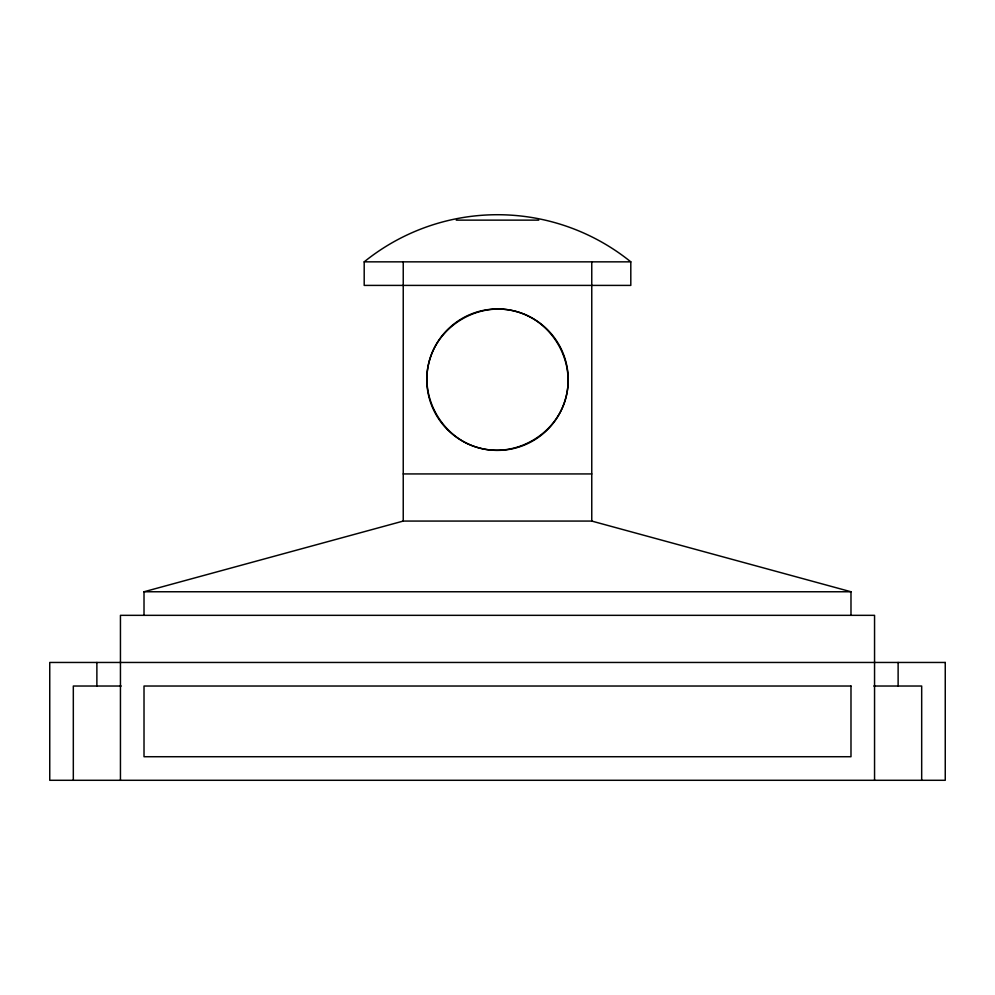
<?xml version="1.0" encoding="UTF-8"?>
<svg xmlns="http://www.w3.org/2000/svg" width="995" height="995" viewBox="0 0 995 995"><rect width="100%" height="100%" fill="white"/><g stroke="black" fill="none" stroke-linecap="round" stroke-linejoin="round"><path stroke-width="1.49" d="M144.014 615.333L144.014 591.764L403.236 521.069L591.764 521.069L850.986 591.764L850.986 615.333M456.245 220.131L538.755 220.131M364.195 261.847L630.805 261.847L630.805 285.403L364.195 285.403L364.195 261.847A212.097 212.097 0 0 1 630.805 261.847M403.236 473.931L591.764 473.931M144.014 591.764L850.986 591.764M121.216 686.028L73.319 686.028L73.319 780.291M873.784 686.028L921.681 686.028L921.681 780.291M898.124 662.459L898.124 686.028M874.555 780.291L874.555 615.333L120.445 615.333L120.445 780.291M591.764 261.847L591.764 521.069M403.236 261.847L403.236 521.069M96.876 662.459L96.876 686.028M429.206 361.372C419.193 397.863 442.588 438.397 479.204 447.961C515.684 457.986 556.23 434.579 565.794 397.963C575.806 361.483 552.412 320.95 515.796 311.385C479.316 301.361 438.77 324.768 429.206 361.372M945.25 662.459L49.75 662.459L49.75 780.291L945.25 780.291L945.25 662.459M850.986 686.028L144.014 686.028L144.014 756.722L850.986 756.722L850.986 686.028M447.514 429.666A70.695 70.695 0 0 0 565.794 397.963A70.695 70.695 0 0 0 479.204 311.385A70.695 70.695 0 0 0 447.514 429.666"/></g></svg>
